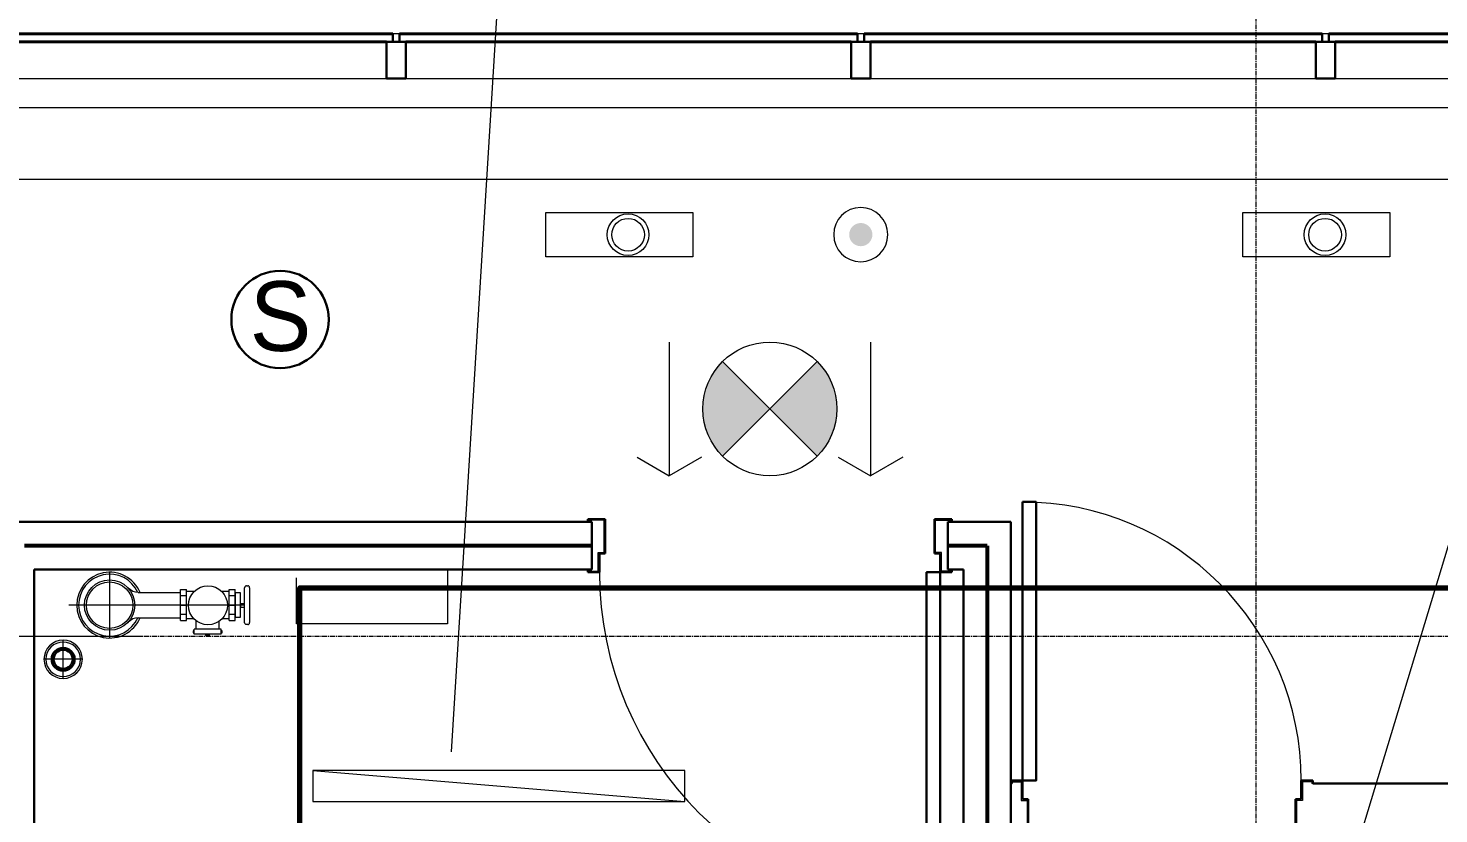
# Model space of a CAD drawing. Header units: inches. Extents: x -40190 to 0, y -3216 to 2257.
# Drawn here: x -28912.3 to -28730.1, y 998.2 to 1099.7 of the extents above; entities that cross this region are included whole.
import ezdxf

# ---------------------------------------------------------------- set-up
doc = ezdxf.new("R2010")
doc.units = ezdxf.units.IN
doc.header["$LTSCALE"] = 0.5
doc.header["$MEASUREMENT"] = 0
for name, pattern in [('A113$0$CENTER', [2, 1.25, -0.25, 0.25, -0.25]), ('A113$0$DGN Style 2', [173.538547, 104.123128, -69.415419]), ('A113$0$DGN Style 4', [277.835214, 138.830838, -69.415419, 0.173539, -69.415419])]:
    doc.linetypes.add(name, pattern=pattern)
for name, color, linetype in [('A113$0$A-ANNO-IDEN', 8, 'Continuous'), ('A113$0$A-COLS-COLS13-14', 8, 'Continuous'), ('A113$0$A-DOOR', 8, 'Continuous'), ('A113$0$A-DOOR-FRAM', 8, 'Continuous'), ('A113$0$A-FLOR-SLEEVE', 8, 'Continuous'), ('A113$0$A-FLOR-SPRK', 8, 'Continuous'), ('A113$0$A-GLAZ', 8, 'Continuous'), ('A113$0$A-GRID-GRDP0-15', 8, 'Continuous'), ('A113$0$A-WALL-FIRE', 8, 'Continuous'), ('A113$0$A-WALL-FULL-INTR', 8, 'Continuous'), ('A113$0$A-WALL-INTR', 8, 'Continuous'), ('A613$0$A-CLNG-LITE', 3, 'Continuous'), ('A613$0$A-CLNG-PATT', 8, 'Continuous'), ('A613$0$A-CLNG-SPNK', 8, 'Continuous'), ('A613$0$br613 - E-Lite', 8, 'Continuous'), ('A613$0$br613 - Level 36', 8, 'Continuous'), ('A613$0$Level 30', 8, 'Continuous'), ('E-FIRE', 234, 'Continuous'), ('XREF', 7, 'Continuous')]:
    doc.layers.add(name, color=color, linetype=linetype)
doc.layers.add('E-Fire-Covr', color=240, linetype='Continuous', lineweight=70, plot=False)
doc.styles.add('A613$0$style-Arial', font='arial.ttf')

# ---------------------------------------------------------------- blocks, each defined once
blk = doc.blocks.new('A113$0$roof5win_22')
at = {"layer": 'A113$0$A-GLAZ', "linetype": 'Continuous', "lineweight": 30}
for p, q in [((0.8125, 5.75), (0.8125, 4.75)), ((1.6875, 5.75), (1.6875, 4.75)), ((0, 4.75), (0, 0)), ((0, 4.75), (2.5, 4.75)), ((2.5, 4.75), (2.5, 0)), ((0, 0), (2.5, 0))]:
    blk.add_line(p, q, dxfattribs=at)
at = {"layer": 'A113$0$A-GLAZ', "linetype": 'Continuous', "lineweight": 0}
for p, q in [((1.6875, 5.75), (0.8125, 5.75)), ((2.5, 0), (60, 0))]:
    blk.add_line(p, q, dxfattribs=at)
at = {"layer": 'A113$0$A-GLAZ', "linetype": 'Continuous', "lineweight": 40}
for p, q in [((1.6875, 5.75), (60.8125, 5.75)), ((2.5, 4.75), (60, 4.75))]:
    blk.add_line(p, q, dxfattribs=at)
blk = doc.blocks.new('*U601')
at = {"layer": 'A113$0$A-FLOR-SLEEVE', "linetype": 'Continuous', "lineweight": 13, "extrusion": (0, 0, -1)}
for radius in [2.48, 2.23]:
    blk.add_circle((23.59, -4.57), radius, dxfattribs=at)
at = {"layer": 'A113$0$A-FLOR-SLEEVE', "linetype": 'Continuous', "lineweight": 13}
for radius, start, end in [(4.25, 22.4795, 337.5205), (4, 23.9695, 336.0305)]:
    blk.add_arc((-17.59, 2.43), radius, start, end, dxfattribs=at)
at = {"layer": 'A113$0$A-FLOR-SPRK', "linetype": 'A113$0$DGN Style 4', "lineweight": 0}
for p, q in [((-17.59, 6.76), (-17.59, 2.43)), ((-17.59, 2.43), (-22.87, 2.43)), ((-17.59, 2.43), (-17.59, -1.9)), ((-0.2, 2.43), (-17.59, 2.43)), ((-23.59, -7.05), (-23.59, -2.1)), ((-21.11, -4.57), (-26.06, -4.57))]:
    blk.add_line(p, q, dxfattribs=at)
at = {"layer": 'A113$0$A-FLOR-SPRK', "linetype": 'Continuous', "lineweight": 13}
for p, q in [((-13.9, 4.05), (-8.43, 4.05)), ((-8.43, 0.43), (-8.43, 4.43)), ((-8.43, 4.43), (-7.68, 4.43)), ((-8.41, 3.69), (-7.68, 3.69)), ((-7.68, 0.43), (-7.68, 4.45)), ((-6.67, 4.18), (-7.68, 4.18)), ((-2.14, 4.18), (-3.08, 4.18)), ((-2.14, 0.43), (-2.14, 4.43)), ((-2.14, 4.43), (-1.39, 4.43)), ((-2.12, 3.69), (-1.39, 3.69)), ((-1.39, 0.43), (-1.39, 4.45)), ((-8.41, 2.42), (-7.68, 2.42)), ((-2.12, 2.42), (-1.39, 2.42)), ((-13.9, 0.8), (-8.43, 0.8)), ((-8.43, 1.27), (-7.68, 1.27)), ((-8.43, 0.43), (-7.68, 0.43)), ((-8.41, 1.27), (-7.66, 1.27)), ((-6.69, 0.68), (-7.68, 0.68)), ((-6.43, -0.66), (-6.43, 0.45)), ((-3.43, -0.66), (-3.43, 0.34)), ((-2.14, 0.68), (-3.08, 0.68)), ((-2.14, 1.27), (-1.39, 1.27)), ((-2.14, 0.43), (-1.39, 0.43)), ((-2.12, 1.27), (-1.37, 1.27)), ((-3.18, -0.66), (-6.68, -0.66)), ((-6.68, -1.34), (-6.68, -0.66)), ((-3.18, -1.34), (-6.68, -1.34)), ((-3.18, -1.34), (-3.18, -0.66))]:
    blk.add_line(p, q, dxfattribs=at)
at = {"layer": 'A113$0$A-FLOR-SPRK', "linetype": 'Continuous', "lineweight": 13, "flags": 128}
for points in [[(-0.16, 0.17), (-0.16, 4.68)], [(0.09, 4.93), (0.24, 4.93)], [(0.49, 4.68), (0.49, 0.17)], [(0.24, -0.08), (0.09, -0.08)]]:
    blk.add_lwpolyline(points, dxfattribs=at)
at = {"layer": 'A113$0$A-FLOR-SPRK', "linetype": 'Continuous', "lineweight": 13}
for radius in [3.25, 3]:
    blk.add_circle((-17.59, 2.43), radius, dxfattribs=at)
at = {"layer": 'A113$0$A-FLOR-SPRK', "linetype": 'Continuous', "lineweight": 30, "extrusion": (0, 0, -1)}
for radius in [1.48, 1.23]:
    blk.add_circle((23.59, -4.57), radius, dxfattribs=at)
at = {"layer": 'A113$0$A-FLOR-SPRK', "linetype": 'Continuous', "lineweight": 13, "extrusion": (0, 0, -1)}
for centre, radius, start, end in [((13.84, 5.92), 1.87, 271.6029, 316.2822), ((-0.09, 0.17), 0.25, 270, 360)]:
    blk.add_arc(centre, radius, start, end, dxfattribs=at)
at = {"layer": 'A113$0$A-FLOR-SPRK', "linetype": 'Continuous', "lineweight": 13}
for centre, radius, start, end in [((0.09, 4.68), 0.25, 90, 180), ((0.24, 4.68), 0.25, 0, 90), ((-13.84, -1.07), 1.87, 91.6029, 136.2822), ((0.24, 0.17), 0.25, 270, 0)]:
    blk.add_arc(centre, radius, start, end, dxfattribs=at)
blk.add_ellipse((-4.89, 2.41), major_axis=(0, -2.52), ratio=0.999989, dxfattribs=at)
at = {"layer": 'A113$0$A-FLOR-SPRK', "linetype": 'A113$0$DGN Style 2', "lineweight": 0}
for points in [[(3.84, 7.05), (3.84, 7.05), (3.84, 7.05)], [(6.53, 7.05), (26.06, 7.05), (26.06, 0.01), (6.53, 0.01)]]:
    blk.add_3dface(points, dxfattribs=at)
at = {"layer": 'A113$0$A-FLOR-SPRK', "linetype": 'Continuous', "lineweight": 13}
for points in [[(-1.39, 0.86), (-0.7, 0.86), (-0.7, 4), (-1.39, 4)], [(-0.7, 2.18), (-0.17, 2.18), (-0.17, 2.62), (-0.7, 2.62)], [(-6.68, -1.15), (-6.68, -0.87), (-6.8, -0.87), (-6.8, -1.15)], [(-4.72, -1.34), (-4.72, -1.49), (-5.16, -1.49), (-5.16, -1.34)], [(-3.06, -1.15), (-3.06, -0.87), (-3.18, -0.87), (-3.18, -1.15)]]:
    blk.add_3dface(points, dxfattribs=at)
blk = doc.blocks.new('*U603')
at = {"layer": 'A113$0$A-DOOR', "linetype": 'Continuous', "lineweight": 0}
blk.add_arc((22, 18.56), 44, 180, 270, dxfattribs=at)
at = {"layer": 'A113$0$A-DOOR', "linetype": 'Continuous', "lineweight": 30}
blk.add_3dface([(22, -25.44), (20.25, -25.44), (20.25, 18.56), (22, 18.56)], dxfattribs=at)
at = {"layer": 'A113$0$A-DOOR-FRAM', "linetype": 'Continuous', "lineweight": 30}
for p, q in [((-21.25, 25.44), (-23.5, 25.44)), ((-23.5, 25.44), (-23.5, 25.06)), ((-21.25, 20.98), (-21.25, 25.44)), ((21.25, 25.44), (23.5, 25.44)), ((21.25, 20.98), (21.25, 25.44)), ((23.5, 25.44), (23.5, 25.06)), ((-22, 18.56), (-22, 20.98)), ((-22, 20.98), (-21.25, 20.98)), ((22, 20.98), (21.25, 20.98)), ((22, 18.56), (22, 20.98)), ((-23.5, 18.56), (-23.5, 18.94)), ((-23.5, 18.56), (-22, 18.56)), ((23.5, 18.56), (22, 18.56)), ((23.5, 18.56), (23.5, 18.94))]:
    blk.add_line(p, q, dxfattribs=at)
at = {"layer": 'A113$0$A-DOOR-FRAM', "linetype": 'Continuous', "lineweight": 13}
for p, q in [((-23.35, 25.06), (-23.5, 25.06)), ((-21.4, 25.29), (-23.35, 25.29)), ((-23.35, 25.29), (-23.35, 25.06)), ((-21.4, 21.13), (-21.4, 25.29)), ((21.4, 21.13), (21.4, 25.29)), ((21.4, 25.29), (23.35, 25.29)), ((23.35, 25.29), (23.35, 25.06)), ((23.35, 25.06), (23.5, 25.06)), ((-22.15, 18.71), (-22.15, 21.13)), ((-22.15, 21.13), (-21.4, 21.13)), ((22.15, 21.13), (21.4, 21.13)), ((22.15, 18.71), (22.15, 21.13)), ((-23.5, 18.94), (-23.35, 18.94)), ((-23.35, 18.71), (-23.35, 18.94)), ((-23.35, 18.71), (-22.15, 18.71)), ((23.35, 18.71), (22.15, 18.71)), ((23.5, 18.94), (23.35, 18.94)), ((23.35, 18.71), (23.35, 18.94))]:
    blk.add_line(p, q, dxfattribs=at)
blk = doc.blocks.new('A113$0$36D478_22')
at = {"layer": 'A113$0$A-DOOR', "linetype": 'Continuous', "lineweight": 0}
blk.add_arc((0.85, 5.25), 36, 0, 90, dxfattribs=at)
at = {"layer": 'A113$0$A-DOOR', "linetype": 'Continuous', "lineweight": 30}
blk.add_3dface([(0.85, 41.25), (2.6, 41.25), (2.6, 5.25), (0.85, 5.25)], dxfattribs=at)
at = {"layer": 'A113$0$A-DOOR-FRAM', "linetype": 'Continuous', "lineweight": 30}
for p, q in [((-0.65, 5.25), (0.85, 5.25)), ((-0.65, 5.25), (-0.65, 4.88)), ((0.85, 5.25), (0.85, 2.83)), ((38.35, 5.25), (36.85, 5.25)), ((36.85, 5.25), (36.85, 2.83)), ((38.35, 5.25), (38.35, 4.88)), ((0.85, 2.83), (1.6, 2.83)), ((1.6, 2.83), (1.6, -1.62)), ((36.85, 2.83), (36.1, 2.83)), ((36.1, 2.83), (36.1, -1.62)), ((-0.65, -1.62), (-0.65, -1.25)), ((1.6, -1.62), (-0.65, -1.62)), ((36.1, -1.62), (38.35, -1.62)), ((38.35, -1.62), (38.35, -1.25))]:
    blk.add_line(p, q, dxfattribs=at)
at = {"layer": 'A113$0$A-DOOR-FRAM', "linetype": 'Continuous', "lineweight": 13}
for p, q in [((-0.65, 4.88), (-0.5, 4.88)), ((-0.5, 5.1), (0.7, 5.1)), ((-0.5, 5.1), (-0.5, 4.88)), ((0.7, 5.1), (0.7, 2.68)), ((38.2, 5.1), (37, 5.1)), ((37, 5.1), (37, 2.68)), ((38.2, 5.1), (38.2, 4.88)), ((38.35, 4.88), (38.2, 4.88)), ((0.7, 2.68), (1.45, 2.68)), ((1.45, 2.68), (1.45, -1.47)), ((37, 2.68), (36.25, 2.68)), ((36.25, 2.68), (36.25, -1.47)), ((-0.5, -1.25), (-0.65, -1.25)), ((-0.5, -1.47), (-0.5, -1.25)), ((1.45, -1.47), (-0.5, -1.47)), ((36.25, -1.47), (38.2, -1.47)), ((38.2, -1.47), (38.2, -1.25)), ((38.2, -1.25), (38.35, -1.25))]:
    blk.add_line(p, q, dxfattribs=at)
blk = doc.blocks.new('A113')
at = {"layer": 'A113$0$A-ANNO-IDEN', "lineweight": 0, "flags": 128}
for points in [[(-21653.6063, 1825.563), (-21705.1521, 1825.563), (-21966.5942, 962.0517)], [(-22010.0513, 1624.4036), (-22035.8022, 1624.4036), (-22073.9447, 1006.2326)]]:
    blk.add_lwpolyline(points, dxfattribs=at)
at = {"layer": 'A113$0$A-COLS-COLS13-14', "lineweight": 0}
for p, q in [((-22169.769, 1021.1697, -4909.5523), (-22113.769, 1021.1697, -4909.5523)), ((-22169.769, 1021.1489, -4909.5523), (-22113.769, 1021.1489, -4909.5523))]:
    blk.add_line(p, q, dxfattribs=at)
at = {"layer": 'A113$0$A-GRID-GRDP0-15', "linetype": 'A113$0$CENTER', "lineweight": 0}
for p, q in [((-21970.0136, 2113.2362), (-21970.0136, 382.209)), ((-23884.5631, 1021.1697), (-20452.7577, 1021.1697))]:
    blk.add_line(p, q, dxfattribs=at)
at = {"layer": 'A113$0$A-WALL-FIRE', "lineweight": 53}
for p, q in [((-22055.7756, 1032.8572, 1992.7541), (-22129.0233, 1032.8572, 1992.7541)), ((-22004.7111, 1032.852, 1992.7541), (-22009.7736, 1032.852, 1992.7541)), ((-22004.7111, 1032.852, 1992.7541), (-22004.7111, 939.2848, 1992.7541))]:
    blk.add_line(p, q, dxfattribs=at)
at = {"layer": 'A113$0$A-WALL-FULL-INTR', "lineweight": 30}
for p, q in [((-22055.7756, 1035.9197, 1992.7541), (-22157.0317, 1035.9197, 1992.7541)), ((-22055.7756, 1035.9197, 1992.7541), (-22055.7756, 1029.7947, 1992.7541)), ((-22001.6486, 1035.9197, 1992.7541), (-22009.7736, 1035.9197, 1992.7541)), ((-22009.7736, 1035.9197, 1992.7541), (-22009.7736, 1029.7947, 1992.7541)), ((-22001.6486, 1035.9197, 1992.7541), (-22001.6486, 941.1596, 1992.7541)), ((-22127.7736, 1029.7947, 1992.7541), (-22127.7736, 807.7947, 1992.7541)), ((-22055.7756, 1029.7947, 1992.7541), (-22127.7736, 1029.7947, 1992.7541)), ((-22007.7736, 1029.7947, 1992.7541), (-22009.7736, 1029.7947, 1992.7541)), ((-22007.7736, 1029.7947, 1992.7541), (-22007.7736, 807.7948, 1992.7541))]:
    blk.add_line(p, q, dxfattribs=at)
at = {"layer": 'A113$0$A-WALL-FULL-INTR', "lineweight": 30, "elevation": 1992.7541, "flags": 128}
blk.add_lwpolyline([(-21962.6467, 1002.1293), (-21841.0236, 1002.1291)], dxfattribs=at)
at = {"layer": 'A113$0$A-WALL-INTR', "lineweight": 0}
blk.add_line((-22638.268, 1089.4865, 1992.7541), (-21643.7736, 1089.4865, 1992.7541), dxfattribs=at)
at = {"layer": 'A113$0$A-DOOR', "lineweight": 0}
for name, p in [('A113$0$36D478_22', (-22001.0005, 997.2541, 1992.7541)), ('*U603', (-22032.7746, 1010.8573, 1992.7541))]:
    blk.add_blockref(name, p, dxfattribs=at)
at = {"layer": 'A113$0$A-FLOR-SPRK', "lineweight": 0}
blk.add_blockref('*U601', (-22100.4385, 1022.7438, 1992.7541), dxfattribs=at)
at = {"layer": 'A113$0$A-GLAZ', "lineweight": 30}
for p in [(-22142.2736, 1093.2401, 1992.7541), (-22082.2736, 1093.2401, 1992.7541), (-22022.2736, 1093.2401, 1992.7541), (-21962.2736, 1093.2401, 1992.7541)]:
    blk.add_blockref('A113$0$roof5win_22', p, dxfattribs=at)
blk = doc.blocks.new('*U962')
at = {"layer": 'A613$0$A-CLNG-LITE', "linetype": 'Continuous', "lineweight": 0}
for radius in [2.69, 2.11]:
    blk.add_circle((0, 0), radius, dxfattribs=at)
blk = doc.blocks.new('*U974')
at = {"layer": 'A613$0$br613 - E-Lite', "linetype": 'Continuous', "lineweight": 0}
blk.add_line((-24, 2), (24, -2), dxfattribs=at)
at = {"layer": 'A613$0$br613 - E-Lite', "linetype": 'Continuous', "lineweight": 13}
blk.add_3dface([(-24, -2), (24, -2), (24, 2), (-24, 2)], dxfattribs=at)
blk = doc.blocks.new('*U977')
at = {"layer": 'A613$0$br613 - Level 36', "linetype": 'Continuous', "lineweight": 30, "extrusion": (0, 0, -1)}
for points in [[(6.11, -6.11), (0, 0), (6.11, 6.11), (6.33, 5.88), (6.56, 5.63), (6.8, 5.32), (7.04, 5.01), (7.26, 4.68), (7.44, 4.4), (7.61, 4.1), (7.77, 3.78), (8, 3.27), (8.23, 2.62), (8.36, 2.18), (8.45, 1.79), (8.55, 1.21), (8.62, 0.54), (8.64, -0.1), (8.6, -0.82), (8.5, -1.56), (8.41, -2), (8.19, -2.75), (7.91, -3.48), (7.52, -4.26), (7, -5.07), (6.56, -5.63)], [(-6.11, -6.11), (-6.33, -5.88), (-6.56, -5.63), (-6.81, -5.32), (-7.04, -5.01), (-7.26, -4.69), (-7.44, -4.4), (-7.61, -4.1), (-7.77, -3.78), (-8, -3.27), (-8.23, -2.62), (-8.36, -2.18), (-8.45, -1.79), (-8.55, -1.22), (-8.62, -0.54), (-8.64, 0.09), (-8.6, 0.82), (-8.5, 1.56), (-8.41, 1.99), (-8.19, 2.74), (-7.91, 3.48), (-7.52, 4.26), (-7, 5.07), (-6.56, 5.62), (-6.11, 6.11), (0, 0)]]:
    blk.add_hatch(color=256, dxfattribs=at).paths.add_polyline_path(points)
at = {"layer": 'A613$0$br613 - Level 36', "linetype": 'Continuous', "lineweight": 13}
for p, q in [((-12.99, 8.64), (-12.99, -8.64)), ((12.99, 8.64), (12.99, -8.64)), ((-6.11, -6.11), (6.11, 6.11)), ((6.11, -6.11), (-6.11, 6.11)), ((-17.15, -6.24), (-12.99, -8.64)), ((-8.83, -6.24), (-12.99, -8.64)), ((8.83, -6.24), (12.99, -8.64)), ((17.15, -6.24), (12.99, -8.64))]:
    blk.add_line(p, q, dxfattribs=at)
blk.add_circle((0, 0), 8.64, dxfattribs=at)
blk = doc.blocks.new('*U991')
at = {"layer": 'A613$0$A-CLNG-SPNK', "linetype": 'Continuous', "lineweight": 0, "extrusion": (0, 0, -1)}
h = blk.add_hatch(color=256, dxfattribs=at)
edge = h.paths.add_edge_path()
edge.add_arc((0, 0), 1.5, 0, 360)
blk.add_circle((0, 0), 3.5, dxfattribs=at)
blk = doc.blocks.new('*U1002')
at = {"layer": 'A613$0$Level 30', "linetype": 'Continuous', "lineweight": 30}
blk.add_circle((0.01, -0.44), 6.29, dxfattribs=at)
at = {"layer": 'A613$0$Level 30', "linetype": 'Continuous', "lineweight": 30, "style": 'A613$0$style-Arial', "width": 0.95}
blk.add_text('S', height=9, dxfattribs=at).set_placement((-3.91, -4.5))
blk = doc.blocks.new('A613')
at = {"layer": 'A613$0$A-CLNG-LITE', "lineweight": 0}
for points in [[(-22042.71, 1075.93, 2679.43), (-22042.71, 1070.18, 2679.43), (-22061.71, 1070.18, 2679.43), (-22061.71, 1075.93, 2679.43)], [(-21952.71, 1075.93, 2679.43), (-21952.71, 1070.18, 2679.43), (-21971.71, 1070.18, 2679.43), (-21971.71, 1075.93, 2679.43)]]:
    blk.add_3dface(points, dxfattribs=at)
at = {"layer": 'A613$0$A-CLNG-PATT', "lineweight": 13}
blk.add_line((-23354.27, 1080.24, 2679.43), (-21430.79, 1080.24, 2679.43), dxfattribs=at)
at = {"layer": 'A613$0$A-CLNG-LITE', "lineweight": 0}
for p in [(-22051.08, 1073.05, 2679.43), (-21961.08, 1073.05, 2679.43)]:
    blk.add_blockref('*U962', p, dxfattribs=at)
at = {"layer": 'A613$0$A-CLNG-SPNK', "lineweight": 0}
blk.add_blockref('*U991', (-22021.03, 1073.06, 2679.43), dxfattribs=at)
at = {"layer": 'A613$0$br613 - E-Lite', "lineweight": 13}
blk.add_blockref('*U974', (-22067.77, 1001.79, 2679.43), dxfattribs=at)
at = {"layer": 'A613$0$br613 - Level 36', "lineweight": 13}
blk.add_blockref('*U977', (-22032.77, 1050.54, 2679.43), dxfattribs=at)
at = {"layer": 'A613$0$Level 30', "lineweight": 30}
blk.add_blockref('*U1002', (-22096.03, 1062.53, 2679.43), dxfattribs=at)
blk = doc.blocks.new('*U289')
at = {"layer": 'E-Fire-Covr'}
blk.add_lwpolyline([(7.24, 184), (180, 184), (180, -176), (-180, -176), (-180, 184), (-7.3, 184)], dxfattribs=at)

msp = doc.modelspace()

# ---------------------------------------------------------------- block references
at = {"layer": 'E-FIRE'}
msp.add_blockref('*U289', (-28697.16, 843.42), dxfattribs=at)
at = {"layer": 'XREF'}
for name in ['A113', 'A613']:
    msp.add_blockref(name, (-6783.71, 0), dxfattribs=at)

doc.saveas('drawing.dxf')
